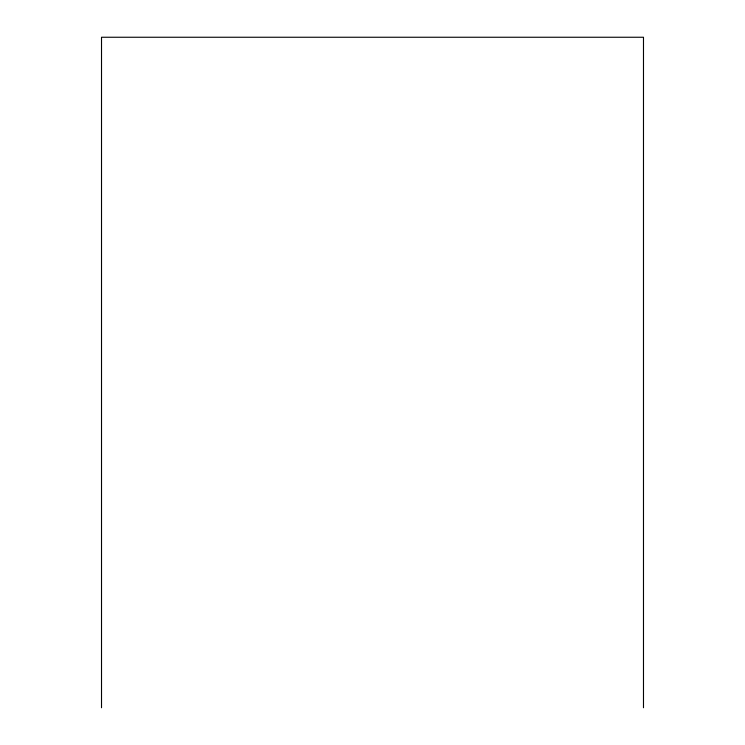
<?xml version="1.0" encoding="UTF-8"?>
<svg xmlns="http://www.w3.org/2000/svg" width="745" height="745" viewBox="0 0 745 745"><rect width="100%" height="100%" fill="white"/><g stroke="black" fill="none" stroke-linecap="round" stroke-linejoin="round"><path stroke-width="1.12" d="M643.484 707.75L643.484 37.25L101.516 37.25L101.516 707.75"/></g></svg>
